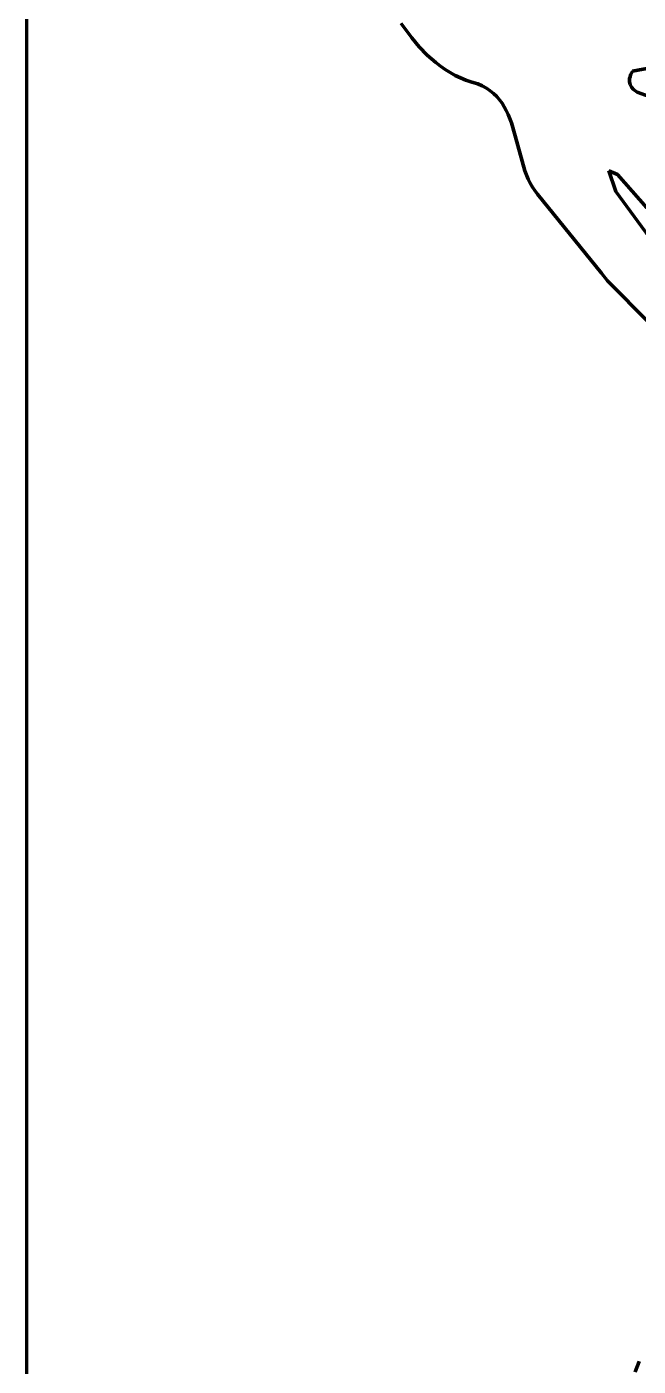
# Model space of a CAD drawing. Header units: millimetres. Extents: x 0 to 14, y 0 to 17.6.
# Drawn here: x 0 to 0.884, y 11.154 to 13.089 of the extents above; entities that cross this region are included whole.
import ezdxf

# ---------------------------------------------------------------- set-up
doc = ezdxf.new("R2010")
doc.units = ezdxf.units.MM
doc.layers.add('color#010506ff', color=7, linetype='CONTINUOUS', lineweight=100)
doc.layers.add('color#ffffffff', color=7, linetype='CONTINUOUS', lineweight=100)

msp = doc.modelspace()

# ---------------------------------------------------------------- linework, layer by layer
at = {"layer": 'color#010506ff'}
for p, q in [((1.4916, 13.1409), (0.8755, 13.0252)), ((0.5563, 13.0733), (0.5412, 13.0939)), ((0.5672, 13.0604), (0.5563, 13.0733)), ((0.5787, 13.0484), (0.5672, 13.0604)), ((0.5848, 13.0428), (0.5787, 13.0484)), ((0.5912, 13.0374), (0.5848, 13.0428)), ((0.5977, 13.0323), (0.5912, 13.0374)), ((0.6046, 13.0275), (0.5977, 13.0323)), ((0.6117, 13.0231), (0.6046, 13.0275)), ((0.619, 13.019), (0.6117, 13.0231)), ((0.8739, 13.0223), (0.8726, 13.0196)), ((0.8755, 13.0252), (0.8739, 13.0223)), ((0.6267, 13.0153), (0.619, 13.019)), ((0.6347, 13.012), (0.6267, 13.0153)), ((0.643, 13.0091), (0.6347, 13.012)), ((0.6517, 13.0066), (0.643, 13.0091)), ((0.6582, 13.0037), (0.6517, 13.0066)), ((0.6642, 13.0004), (0.6582, 13.0037)), ((0.8712, 13.0144), (0.871, 13.0121)), ((0.871, 13.0121), (0.8711, 13.0098)), ((0.8711, 13.0098), (0.872, 13.0057)), ((0.8718, 13.0169), (0.8712, 13.0144)), ((0.8726, 13.0196), (0.8718, 13.0169)), ((0.872, 13.0057), (0.874, 13.002)), ((0.874, 13.002), (0.8767, 12.9987)), ((0.6697, 12.9967), (0.6642, 13.0004)), ((0.6746, 12.9927), (0.6697, 12.9967)), ((0.6791, 12.9883), (0.6746, 12.9927)), ((0.6832, 12.9837), (0.6791, 12.9883)), ((0.6868, 12.9787), (0.6832, 12.9837)), ((0.8767, 12.9987), (0.8822, 12.9945)), ((0.8822, 12.9945), (0.9155, 12.9827)), ((0.6901, 12.9735), (0.6868, 12.9787)), ((0.693, 12.9681), (0.6901, 12.9735)), ((0.6957, 12.9624), (0.693, 12.9681)), ((0.7003, 12.9506), (0.6957, 12.9624)), ((0.7058, 12.9319), (0.7003, 12.9506)), ((0.7198, 12.8809), (0.7058, 12.9319)), ((0.7246, 12.869), (0.7198, 12.8809)), ((0.7274, 12.8633), (0.7246, 12.869)), ((0.8411, 12.8812), (0.8511, 12.8512)), ((0.8537, 12.8756), (0.8411, 12.8812)), ((0.8961, 12.8276), (0.8537, 12.8756)), ((0.7306, 12.8577), (0.7274, 12.8633)), ((0.734, 12.8525), (0.7306, 12.8577)), ((0.7379, 12.8475), (0.734, 12.8525)), ((0.8304, 12.7331), (0.7379, 12.8475)), ((0.8511, 12.8512), (0.9979, 12.6512)), ((0.8393, 12.7224), (0.8304, 12.7331)), ((0.8998, 12.6611), (0.8393, 12.7224)), ((0.879, 11.1464), (0.8852, 11.1613))]:
    msp.add_line(p, q, dxfattribs=at)
at = {"layer": 'color#ffffffff'}
for p, q in [((0, 0), (0, 15.1595)), ((0.8755, 13.0252), (1.4916, 13.1409)), ((0.5412, 13.0939), (0.5563, 13.0733)), ((0.5563, 13.0733), (0.5672, 13.0604)), ((0.5672, 13.0604), (0.5787, 13.0484)), ((0.5787, 13.0484), (0.5848, 13.0428)), ((0.5848, 13.0428), (0.5912, 13.0374)), ((0.5912, 13.0374), (0.5977, 13.0323)), ((0.5977, 13.0323), (0.6046, 13.0275)), ((0.6046, 13.0275), (0.6117, 13.0231)), ((0.6117, 13.0231), (0.619, 13.019)), ((0.8726, 13.0196), (0.8739, 13.0223)), ((0.8739, 13.0223), (0.8755, 13.0252)), ((0.619, 13.019), (0.6267, 13.0153)), ((0.6267, 13.0153), (0.6347, 13.012)), ((0.6347, 13.012), (0.643, 13.0091)), ((0.643, 13.0091), (0.6517, 13.0066)), ((0.6517, 13.0066), (0.6582, 13.0037)), ((0.6582, 13.0037), (0.6642, 13.0004)), ((0.871, 13.0121), (0.8712, 13.0144)), ((0.8711, 13.0098), (0.871, 13.0121)), ((0.872, 13.0057), (0.8711, 13.0098)), ((0.8712, 13.0144), (0.8718, 13.0169)), ((0.8718, 13.0169), (0.8726, 13.0196)), ((0.874, 13.002), (0.872, 13.0057)), ((0.8767, 12.9987), (0.874, 13.002)), ((0.6642, 13.0004), (0.6697, 12.9967)), ((0.6697, 12.9967), (0.6746, 12.9927)), ((0.6746, 12.9927), (0.6791, 12.9883)), ((0.6791, 12.9883), (0.6832, 12.9837)), ((0.6832, 12.9837), (0.6868, 12.9787)), ((0.8822, 12.9945), (0.8767, 12.9987)), ((0.9155, 12.9827), (0.8822, 12.9945)), ((0.6868, 12.9787), (0.6901, 12.9735)), ((0.6901, 12.9735), (0.693, 12.9681)), ((0.693, 12.9681), (0.6957, 12.9624)), ((0.6957, 12.9624), (0.7003, 12.9506)), ((0.7003, 12.9506), (0.7058, 12.9319)), ((0.7058, 12.9319), (0.7198, 12.8809)), ((0.7198, 12.8809), (0.7246, 12.869)), ((0.7246, 12.869), (0.7274, 12.8633)), ((0.8411, 12.8812), (0.8537, 12.8756)), ((0.8511, 12.8512), (0.8411, 12.8812)), ((0.8537, 12.8756), (0.8961, 12.8276)), ((0.7274, 12.8633), (0.7306, 12.8577)), ((0.7306, 12.8577), (0.734, 12.8525)), ((0.734, 12.8525), (0.7379, 12.8475)), ((0.7379, 12.8475), (0.8304, 12.7331)), ((0.9979, 12.6512), (0.8511, 12.8512)), ((0.8304, 12.7331), (0.8393, 12.7224)), ((0.8393, 12.7224), (0.8998, 12.6611)), ((0.8852, 11.1613), (0.879, 11.1464))]:
    msp.add_line(p, q, dxfattribs=at)

doc.saveas('drawing.dxf')
